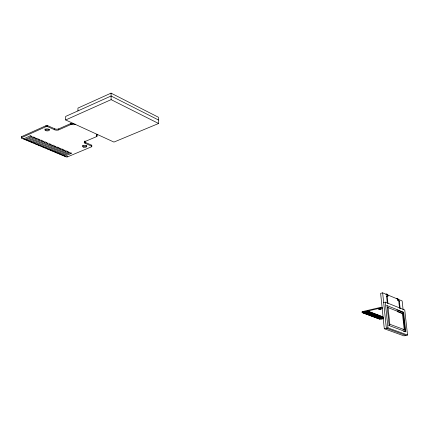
<?xml version="1.0" encoding="UTF-8"?>
<svg xmlns="http://www.w3.org/2000/svg" width="429" height="429" viewBox="0 0 429 429"><rect width="100%" height="100%" fill="white"/><g stroke="black" fill="none" stroke-linecap="round" stroke-linejoin="round"><path stroke-width="0.64" d="M73.927 123.724A2.864 1.287 2 0 1 71.916 123.563A1.142 0.509 2 0 0 70.57 123.627L58.735 128.872A2.847 1.26 2.4 0 1 54.724 128.802L47.689 125.681A1.148 0.509 2.6 0 0 46.069 125.649L21.756 136.572L21.729 137.564A1.131 0.488 3.1 0 0 21.836 138.256L66.039 156.832A1.073 0.45 1.6 0 0 67.551 156.848L91.559 146.777A1.089 0.467 1.2 0 0 91.554 146.112L85.033 143.227L85.033 142.256A2.74 1.19 1.3 0 1 84.277 141.65M85.033 143.227A2.746 1.19 1.3 0 1 84.99 141.543L84.99 140.932M77.944 110.897L77.955 108.087L111.057 93.136L158.424 117.256L158.591 123.493L113.948 142.074L65.669 119.964L65.696 116.404L111.084 95.994L158.494 119.997M63.208 155.046L63.202 155.641L69.873 152.826L69.879 152.231M21.729 137.564L46.053 126.652A1.148 0.509 2.6 0 1 47.673 126.678L54.714 129.799A2.847 1.26 2.3 0 0 58.73 129.864L70.565 124.63L70.57 123.627M64.581 155.62L64.575 156.215L71.241 153.41L71.246 152.815M70.565 124.63A1.142 0.509 2 0 1 71.911 124.566L71.916 123.563M58.087 152.89L58.081 153.485L64.763 150.649L64.768 150.048M66.039 156.832L66.045 156.236M59.47 153.475L59.465 154.07L66.141 151.239L66.146 150.638M60.655 153.968L60.65 154.569L67.326 151.743L67.326 151.142M67.551 156.848L67.557 156.258M62.033 154.547L62.028 155.148L68.699 152.327L68.704 151.727M54.311 151.303L54.306 151.898L60.993 149.045L60.998 148.439M55.507 151.802L55.502 152.402L62.184 149.555L62.189 148.949M56.901 152.392L56.891 152.987L63.572 150.145L63.578 149.544M50.306 149.614L50.295 150.214L56.993 147.34L56.998 146.734M51.711 150.204L51.705 150.81L58.398 147.935L58.403 147.335M58.73 129.864L58.735 128.872M52.912 150.713L52.906 151.314L59.593 148.45L59.599 147.844M45.05 147.399L45.04 148.005L51.743 145.104L51.748 144.498M46.471 148L46.461 148.606L53.158 145.71L53.169 145.099M47.683 148.509L47.673 149.115L54.376 146.225L54.381 145.619M54.714 129.799L54.724 128.802M49.099 149.104L49.088 149.71L55.786 146.825L55.791 146.219M47.673 126.678L47.689 125.681M41.168 145.769L41.157 146.375L47.871 143.452L47.876 142.846M42.396 146.284L42.391 146.895L49.094 143.978L49.104 143.366M43.828 146.89L43.817 147.496L50.52 144.584L50.531 143.978M35.816 143.517L35.805 144.123L42.525 141.173L42.53 140.626M37.055 144.037L37.044 144.648L43.763 141.704L43.774 141.093M38.497 144.643L38.487 145.254L45.206 142.315L45.211 141.709M46.053 126.652L46.069 125.649M39.736 145.163L39.725 145.774L46.434 142.841L46.445 142.235M31.655 141.763L31.644 142.374L38.369 139.404L38.379 138.851M33.113 142.38L33.103 142.991L39.827 140.026L39.838 139.473M34.363 142.905L34.352 143.517L41.071 140.556L41.082 140.004M27.671 140.09L27.66 140.701L34.39 137.709L34.406 137.157M28.931 140.68L28.92 141.232L35.65 138.251L35.661 137.693M30.4 141.297L30.389 141.849L37.119 138.873L37.13 138.32M23.445 138.374L23.429 138.926L30.169 135.913L30.186 135.355M24.925 138.996L24.914 139.548L31.655 136.545L31.666 135.988M26.196 139.527L26.185 140.085L32.92 137.082L32.931 136.529M21.836 138.256L21.847 137.698M65.669 119.964L111.116 99.646L158.591 123.493M84.99 141.543L96.729 136.551A1.11 0.488 1.2 0 0 96.922 135.972A2.772 1.223 1.1 0 1 97.549 134.47M386.47 294.01L386.384 294.659M403.094 309.556L402.134 300.938L382.647 292.835L380.63 293.366L384.309 328.753L403.957 335.864L407.55 335.033L404.751 309.99L385.258 302.134L383.665 302.542M386.572 296.09L387.135 295.828L387.961 296.171L387.387 296.321M399.313 300.868L397.946 300.681L399.313 300.868L399.383 301.517M386.491 305.786L387.071 305.636L403.641 312.248L405.807 331.73L403.383 331.183M387.494 307.716L388.073 307.572L403.024 313.502L404.837 329.847L403.013 329.52M396.932 309.942L403.072 312.387L403.641 312.248M397.463 311.669L402.45 313.642L403.024 313.502M386.695 293.86L387.859 294.852A0.965 0.82 -67.5 0 0 387.821 295.227L387.854 295.243A2.258 1.914 -67.8 0 1 387.902 295.533L387.907 295.629M389.259 324.41L389.843 324.27L404.837 329.847M388.594 325.724L389.183 325.584L405.807 331.73M384.309 328.753L387.966 327.879L407.55 335.033M397.254 298.262L398.396 299.281A0.901 0.772 -67.6 0 0 398.407 299.598A2.22 1.898 -67.8 0 1 398.45 299.914L398.498 300.38M362.966 312.076L362.644 312.151L362.698 312.784L367.798 311.604L368.393 311.829L368.339 311.191M364.553 311.706L364.875 311.636M367.106 311.116L367.857 311.009M363.561 312.301L364.516 312.081M365.149 311.931L366.425 311.636M367.38 311.416L368.018 311.266M367.889 311.61L368.211 311.534M368.393 311.829L363.293 313.009L363.24 312.376M365.615 312.494L364.344 312.789L364.398 313.422L370.216 312.098M365.937 312.419L366.253 312.35M366.57 312.274L367.208 312.124M367.846 311.98L369.122 311.685M369.439 311.61L369.492 312.248L368.902 312.022L363.803 313.202L363.754 312.564M365.808 312.757L366.763 312.537M367.079 312.462L368.672 312.098M368.988 312.022L369.31 311.947M370.404 312.366L364.907 313.615L364.854 312.977M371.31 312.516L365.497 313.835L365.449 313.202M371.814 312.703L366.007 314.023L365.953 313.39L366.892 313.744M372.399 312.929L366.597 314.243L366.543 313.61M372.581 313.191L367.101 314.436L367.052 313.803M373.166 313.411L367.691 314.655L367.637 314.023M373.981 313.529L368.195 314.843L368.141 314.21M374.249 313.819L368.779 315.063L368.731 314.43M375.064 313.937L369.283 315.251L369.23 314.618L367.857 314.103M374.882 313.674L374.935 314.307L369.868 315.465L369.814 314.838M371.53 315.101L370.897 315.245L370.951 315.873L376.399 314.639M371.846 315.025L373.428 314.666M373.745 314.591L375.327 314.232M376.142 314.344L370.366 315.653L370.318 315.025L369.374 314.671M377.214 314.752L371.45 316.06L371.396 315.433M377.155 315.117L372.029 316.275L371.981 315.647M378.544 315.449L373.107 316.677L373.053 316.055M379.349 315.562L373.6 316.865L373.552 316.237M379.29 315.926L374.179 317.079L374.126 316.452M380.41 315.964L374.673 317.267L374.619 316.64M380.668 316.253L375.246 317.481L375.198 316.854M381.472 316.366L375.74 317.664L375.686 317.042M382.041 316.586L376.313 317.878L376.26 317.256M382.357 316.511L382.411 317.138L381.842 316.924L376.807 318.061L376.753 317.439M378.442 317.696L377.815 317.835L377.869 318.457L383.269 317.24M378.753 317.621L380.325 317.267M381.268 317.052L382.212 316.838M382.781 317.052L377.375 318.275L377.322 317.653M383.467 317.535L378.437 318.672L378.383 318.05M383.322 317.862L378.925 318.854L378.871 318.232M383.344 318.125L380.925 318.667L380.979 319.289L383.403 318.747M383.258 318.216L379.493 319.069L379.44 318.447M386.449 294.648L386.894 294.535M386.947 294.53L387.253 295.034A2.333 1.984 -67.5 0 0 387.274 295.275L387.371 296.187M405.968 335.398L386.357 328.265L382.647 292.835M362.285 312.017L362.006 311.91L362.06 312.548L380.099 319.294L380.046 318.672L378.534 318.109M362.484 312.092L362.982 312.274M363.658 312.532L364.698 312.918M364.789 312.956L365.54 313.234M367.02 313.792L367.733 314.06M370.425 315.068L371.541 315.487M371.653 315.524L372.474 315.835L372.528 316.463L378.598 315.084L378.651 315.712L379.231 315.932L379.177 315.304M372.801 315.959L373.691 316.291M373.949 316.387L374.946 316.763M375.085 316.816L377.214 317.616M377.386 317.674L378.276 318.012M374.935 314.307L374.356 314.087L374.303 313.454M383.322 317.481L382.899 317.321L382.845 316.699M382.384 308.381L381.504 308.038L381.451 307.395L382.502 307.808M386.561 295.978L387.21 296.509M397.603 298.943L397.812 299.415A2.295 1.968 -67.5 0 0 397.828 299.656L397.93 300.552M30.169 135.913L31.655 136.545M32.92 137.082L34.39 137.709M35.65 138.251L37.119 138.873M38.369 139.404L39.827 140.026M41.071 140.556L42.525 141.173M43.763 141.704L45.206 142.315M46.434 142.841L47.871 143.452M49.094 143.978L50.52 144.584M51.743 145.104L53.158 145.71M54.376 146.225L55.786 146.825M56.993 147.34L58.398 147.935M59.593 148.45L60.993 149.045M62.184 149.555L63.572 150.145M64.763 150.649L66.141 151.239M67.326 151.743L68.699 152.327M69.873 152.826L71.241 153.41M85.033 142.256L91.554 145.152A1.089 0.467 1.2 0 1 91.559 145.812M387.955 296.085L387.913 295.699M403.072 312.387L405.233 331.864M402.45 313.642L404.263 329.981M399.394 301.635L400.166 308.633M398.777 301.351L399.533 308.204M387.135 295.828L387.178 296.219M387.221 296.605L387.955 303.534M388.073 307.572L389.843 324.27M386.577 296.128L387.317 303.099M387.071 305.636L389.183 325.584M385.258 302.134L387.966 327.879M381.789 316.296L381.842 316.924M381.301 316.109L381.354 316.736L380.786 316.522L380.727 315.894M380.239 315.706L380.292 316.334L379.719 316.119L379.665 315.492M378.105 314.897L378.164 315.529L377.584 315.31L377.531 314.682M377.037 314.495L377.091 315.122L376.512 314.902L376.458 314.275M375.96 314.087L376.013 314.714L375.434 314.495L375.38 313.867M373.804 313.267L373.852 313.899L373.273 313.674L373.219 313.041M372.715 312.854L372.769 313.486L372.184 313.267L372.131 312.628M371.627 312.441L371.68 313.073L371.09 312.854L371.042 312.215M370.533 312.028L370.586 312.661L369.996 312.435L369.943 311.803M368.849 311.384L368.902 312.022M367.744 310.966L367.798 311.604M386.02 294.24L386.041 294.514M396.911 298.428L396.932 298.815M111.057 93.136L111.116 99.646M96.745 134.819A2.772 1.223 1.1 0 0 96.916 134.996L96.922 135.972M96.729 135.752L96.729 135.569A1.11 0.488 1.2 0 0 96.916 134.996M96.729 135.998L96.729 136.551M91.554 145.152L91.559 146.777M21.654 137.157A1.131 0.488 3.1 0 1 21.756 136.572M75.676 124.179A2.864 1.287 2 0 1 71.911 124.566M49.33 129.333A2.279 1.008 2.6 0 1 46.959 129.89A2.279 1.008 2.6 0 1 44.948 128.963M86.771 145.608A2.177 0.938 1.3 0 1 84.77 146.321A2.177 0.938 1.3 0 1 82.572 145.64M381.097 308.66A1.335 0.359 -4.6 0 1 379.697 308.96A1.335 0.359 -4.6 0 1 378.587 308.741M378.71 308.515A1.335 0.359 -4.6 0 1 379.842 308.231M380.534 307.395L362.232 311.652L362.28 312.291L380.593 308.038L380.534 307.395M45.93 130.684A2.284 1.003 2.6 0 0 49.464 130.035A2.284 1.003 2.6 0 0 46.171 128.957A2.284 1.003 2.6 0 0 45.93 130.684M83.376 147.088A2.177 0.938 1.3 0 0 86.803 146.477A2.177 0.938 1.3 0 0 83.725 145.479A2.177 0.938 1.3 0 0 83.376 147.088M379.29 309.588A1.335 0.359 -4.6 0 0 381.295 309.132A1.335 0.359 -4.6 0 0 379.3 308.966A1.335 0.359 -4.6 0 0 379.29 309.588"/></g></svg>
